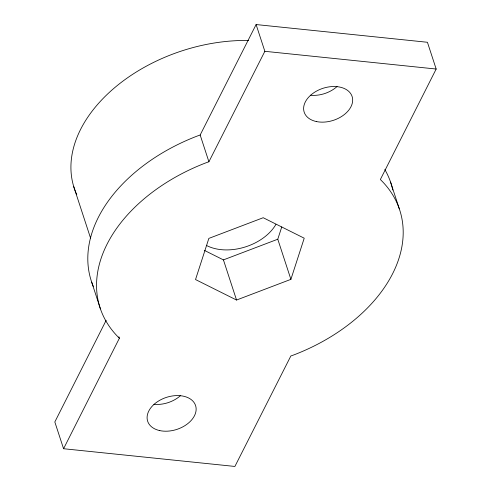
<?xml version="1.0" encoding="UTF-8"?>
<svg xmlns="http://www.w3.org/2000/svg" width="491" height="491" viewBox="0 0 491 491"><rect width="100%" height="100%" fill="white"/><g stroke="black" fill="none" stroke-linecap="round" stroke-linejoin="round"><path stroke-width="0.74" d="M290.899 279.354L304.224 238.203L263.201 217.722L208.853 238.399L195.522 279.551L236.545 300.032L290.899 279.354L277.777 239.215L281.754 226.94M106.16 320.341L54.826 421.965L63.572 448.725L234.894 466.45L290.838 355.993L293.863 354.907A157.599 105.246 -18.1 0 0 380.359 179.522L436.174 69.035L427.428 42.275L256.106 24.55L200.162 135L197.137 136.087A157.599 105.246 -18.1 0 0 93.327 286.437M63.572 448.725L119.387 338.231A157.599 105.246 -18.1 0 1 205.882 162.846L208.908 161.76L264.852 51.309L256.106 24.55M204.287 250.336L223.43 259.892L277.777 239.215M264.852 51.309L436.174 69.035M390.572 182.093L399.318 208.853M200.162 135L208.908 161.76M223.43 259.892L236.545 300.032M73.724 186.58L90.553 238.067M118.914 336.783L119.387 338.231M91.688 282.141L100.434 308.9M275.899 224.412A44.129 29.472 -18.1 0 1 206.386 245.396M337.084 86.514A25.213 16.841 -18.1 0 1 310.453 95.236M180.547 395.58A25.213 16.841 -18.1 0 1 153.922 404.302M392.493 188.71A157.599 105.246 -18.1 0 1 392.8 190.054M384.815 169.536A157.599 105.246 -18.1 0 1 392.309 187.967M76.768 194.657A144.986 96.825 -18.1 0 1 110.917 90.952A144.986 96.825 -18.1 0 1 248.569 40.477M316.296 121.535A25.213 16.841 -18.1 0 0 352.673 99.753A25.213 16.841 -18.1 0 0 315.474 91.7A25.213 16.841 -18.1 0 0 316.296 121.535M159.765 430.601A25.213 16.841 -18.1 0 0 196.142 408.825A25.213 16.841 -18.1 0 0 158.937 400.773A25.213 16.841 -18.1 0 0 159.765 430.601"/></g></svg>
